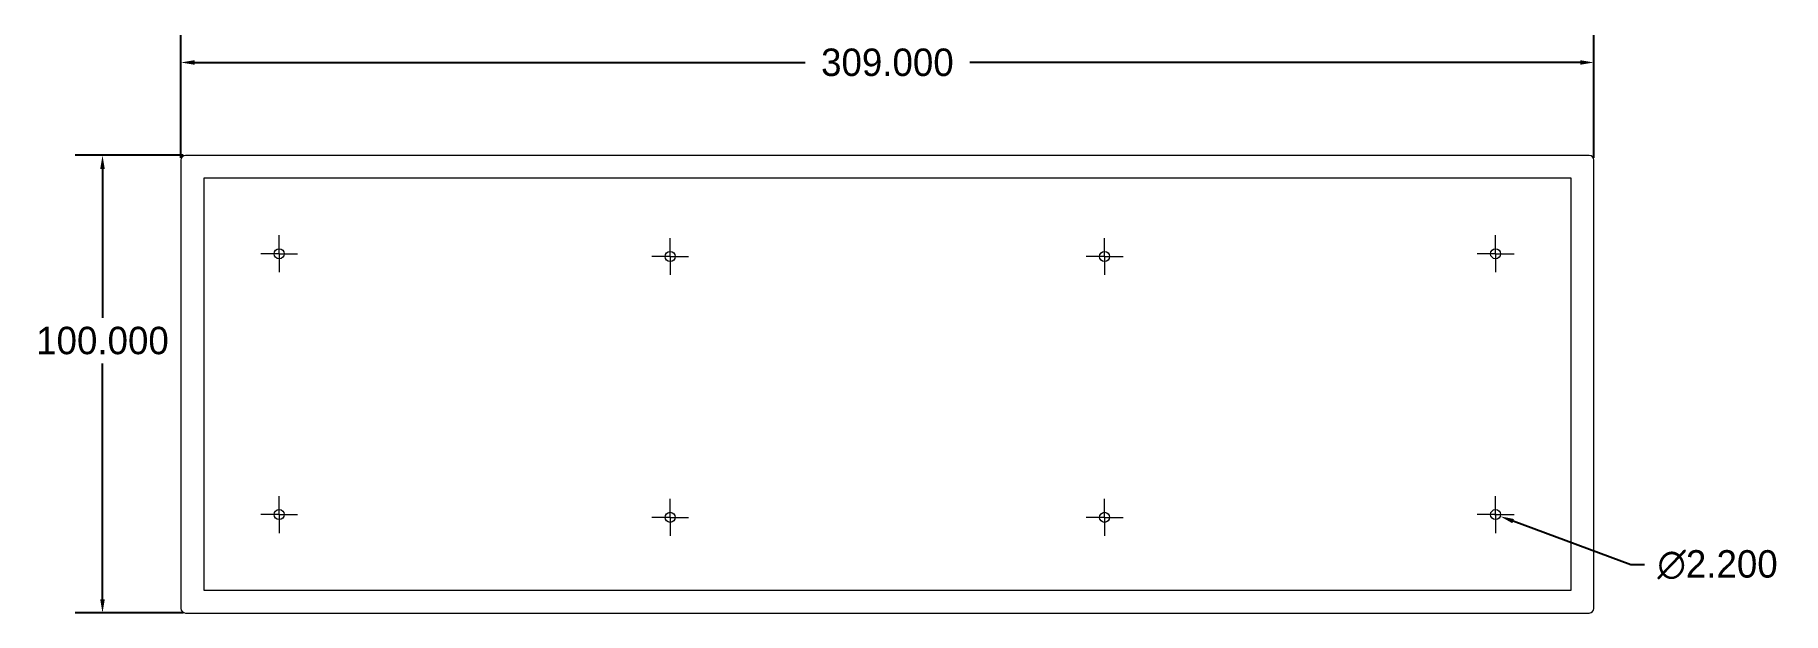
# Model space of a CAD drawing. Header units: inches. Extents: x 17 to 399, y 148 to 275.
import ezdxf

# ---------------------------------------------------------------- set-up
doc = ezdxf.new("R2010")
doc.units = ezdxf.units.IN
doc.header["$MEASUREMENT"] = 0
doc.header["$PDSIZE"] = -1
doc.dimstyles.new('Metric', dxfattribs={"dimtxt": 6, "dimasz": 3, "dimexe": 6, "dimexo": 0.5, "dimgap": 2, "dimtad": 0, "dimtih": 1, "dimtoh": 1, "dimdec": 3, "dimzin": 0, "dimdsep": 46, "dimtxsty": 'Standard', "dimcen": 0.09, "dimazin": 0, "dimtfac": 1, "dimtdec": 3, "dimtofl": 0, "dimtmove": 0, "dimatfit": 3, "dimfxl": 1, "dimtolj": 1, "dimtzin": 0, "dimarcsym": 0})

# ---------------------------------------------------------------- blocks, each defined once
blk = doc.blocks.new('SW_CENTERMARKSYMBOL_1')
at = {"color": 0, "linetype": 'Continuous', "lineweight": 0}
for p, q in [((0, 0.05), (0, 0.0795)), ((-0.05, 0), (-0.0795, 0)), ((0, 0), (-0.05, 0)), ((0, 0), (0, 0.05)), ((0, 0), (0, -0.05)), ((0, 0), (0.05, 0)), ((0.05, 0), (0.0795, 0)), ((0, -0.05), (0, -0.0795))]:
    blk.add_line(p, q, dxfattribs=at)
blk = doc.blocks.new('SW_CENTERMARKSYMBOL_3')
at = {"color": 0, "linetype": 'Continuous', "lineweight": 0}
for p, q in [((0, 0.05), (0, 0.0795)), ((-0.05, 0), (-0.0795, 0)), ((0, 0), (-0.05, 0)), ((0, 0), (0, 0.05)), ((0, 0), (0, -0.05)), ((0, 0), (0.05, 0)), ((0.05, 0), (0.0795, 0)), ((0, -0.05), (0, -0.0795))]:
    blk.add_line(p, q, dxfattribs=at)
blk = doc.blocks.new('SW_CENTERMARKSYMBOL_4')
at = {"color": 0, "linetype": 'Continuous', "lineweight": 0}
for p, q in [((0, 0.05), (0, 0.0795)), ((-0.05, 0), (-0.0795, 0)), ((0, 0), (-0.05, 0)), ((0, 0), (0, 0.05)), ((0, 0), (0, -0.05)), ((0, 0), (0.05, 0)), ((0.05, 0), (0.0795, 0)), ((0, -0.05), (0, -0.0795))]:
    blk.add_line(p, q, dxfattribs=at)
blk = doc.blocks.new('*D25')
at = {"color": 0, "lineweight": -2, "transparency": 16777216}
for p, q in [((49.13, 247.89), (49.13, 274.7)), ((358.13, 247.89), (358.13, 274.7)), ((52.13, 268.7), (185.63, 268.7)), ((355.13, 268.7), (221.63, 268.7))]:
    blk.add_line(p, q, dxfattribs=at)
at = {"color": 0, "transparency": 16777216}
for points in [[(52.13, 269.2), (52.13, 268.2), (49.13, 268.7)], [(355.13, 269.2), (355.13, 268.2), (358.13, 268.7)]]:
    blk.add_solid(points, dxfattribs=at)
at = {"layer": 'Defpoints', "color": 0, "transparency": 16777216}
for p in [(358.13, 268.7), (49.13, 247.39), (358.13, 247.39)]:
    blk.add_point(p, dxfattribs=at)
at = {"color": 0, "transparency": 16777216, "insert": (203.63, 268.7), "char_height": 6, "attachment_point": 5}
blk.add_mtext('\\A1;309.000', dxfattribs=at)
blk = doc.blocks.new('*D26')
at = {"color": 0, "lineweight": -2, "transparency": 16777216}
for p, q in [((49.64, 248.41), (25.99, 248.41)), ((31.99, 245.41), (31.99, 212.91)), ((31.99, 151.41), (31.99, 202.91)), ((49.64, 148.41), (25.99, 148.41))]:
    blk.add_line(p, q, dxfattribs=at)
at = {"color": 0, "transparency": 16777216}
for points in [[(31.49, 245.41), (32.49, 245.41), (31.99, 248.41)], [(31.49, 151.41), (32.49, 151.41), (31.99, 148.41)]]:
    blk.add_solid(points, dxfattribs=at)
at = {"layer": 'Defpoints', "color": 0, "transparency": 16777216}
for p in [(50.14, 248.41), (31.99, 148.41), (50.14, 148.41)]:
    blk.add_point(p, dxfattribs=at)
at = {"color": 0, "transparency": 16777216, "insert": (31.99, 207.91), "char_height": 6, "attachment_point": 5}
blk.add_mtext('\\A1;100.000', dxfattribs=at)
blk = doc.blocks.new('*D27')
at = {"color": 0, "lineweight": -2, "transparency": 16777216}
for p, q in [((336.54, 169.91), (336.72, 169.91)), ((336.63, 169.82), (336.63, 170)), ((366.17, 158.94), (340.47, 168.48)), ((369.17, 158.94), (366.17, 158.94))]:
    blk.add_line(p, q, dxfattribs=at)
at = {"color": 0, "transparency": 16777216}
blk.add_solid([(340.64, 168.95), (340.3, 168.01), (337.66, 169.52)], dxfattribs=at)
at = {"layer": 'Defpoints', "color": 0, "transparency": 16777216}
for p in [(335.6, 170.29), (337.66, 169.52)]:
    blk.add_point(p, dxfattribs=at)
at = {"color": 0, "transparency": 16777216, "insert": (385.17, 158.94), "char_height": 6, "attachment_point": 5}
blk.add_mtext('\\A1;∅2.200', dxfattribs=at)

msp = doc.modelspace()

# ---------------------------------------------------------------- linework, layer by layer
at = {"color": 7, "linetype": 'Continuous', "lineweight": 15}
for p, q in [((49.1264, 247.3892), (49.1264, 149.4212)), ((357.1102, 248.4052), (50.1424, 248.4052)), ((358.1262, 149.4212), (358.1262, 247.3892)), ((353.1262, 243.4052), (54.1264, 243.4052)), ((54.1264, 243.4052), (54.1264, 153.4052)), ((353.1262, 153.4052), (353.1262, 243.4052)), ((54.1264, 153.4052), (353.1262, 153.4052)), ((50.1424, 148.4052), (357.1102, 148.4052))]:
    msp.add_line(p, q, dxfattribs=at)
for centre in [(70.6262, 226.9054), (156.1264, 226.3054), (251.1263, 226.3054), (336.6264, 226.9054), (70.6262, 169.9053), (156.1264, 169.3053), (251.1263, 169.3053), (336.6264, 169.9053)]:
    msp.add_circle(centre, 1.1, dxfattribs=at)
for centre, start, end in [((50.1424, 247.3892), 90, 180), ((357.1102, 247.3892), 0, 90), ((50.1424, 149.4212), 180, 270), ((357.1102, 149.4212), 270, 0)]:
    msp.add_arc(centre, 1.016, start, end, dxfattribs=at)

# ---------------------------------------------------------------- block references
at = {"color": 7, "linetype": 'Continuous', "lineweight": 0, "xscale": 50.8, "yscale": 50.8, "zscale": 50.8}
for name, p in [('SW_CENTERMARKSYMBOL_3', (70.6262, 226.9054)), ('SW_CENTERMARKSYMBOL_1', (156.1264, 226.3054)), ('SW_CENTERMARKSYMBOL_1', (251.1263, 226.3054)), ('SW_CENTERMARKSYMBOL_1', (336.6264, 226.9054)), ('SW_CENTERMARKSYMBOL_4', (70.6262, 169.9053)), ('SW_CENTERMARKSYMBOL_1', (156.1264, 169.3053)), ('SW_CENTERMARKSYMBOL_1', (251.1263, 169.3053)), ('SW_CENTERMARKSYMBOL_1', (336.6264, 169.9053))]:
    msp.add_blockref(name, p, dxfattribs=at)

# ---------------------------------------------------------------- dimensions: what is measured, and where the dimension line sits
dim = msp.add_linear_dim(base=(358.1262, 268.7047), p1=(49.1264, 247.3892), p2=(358.1262, 247.3892), dimstyle='Metric')
dim.commit()
dim.dimension.update_dxf_attribs({"geometry": '*D25', "text_midpoint": (203.6263, 268.7047), "dimtype": 160})
dim = msp.add_linear_dim(base=(31.9906, 148.4052), p1=(50.1424, 248.4052), p2=(50.1424, 148.4052), angle=90, dimstyle='Metric')
dim.commit()
dim.dimension.update_dxf_attribs({"geometry": '*D26', "text_midpoint": (31.9906, 207.9052), "dimtype": 160})
dim = msp.add_diameter_dim_2p(p1=(335.5951, 170.2881), p2=(337.6577, 169.5226), dimstyle='Metric')
dim.commit()
dim.dimension.update_dxf_attribs({"geometry": '*D27', "text_midpoint": (385.1667, 158.9411), "dimtype": 163})

doc.saveas('drawing.dxf')
